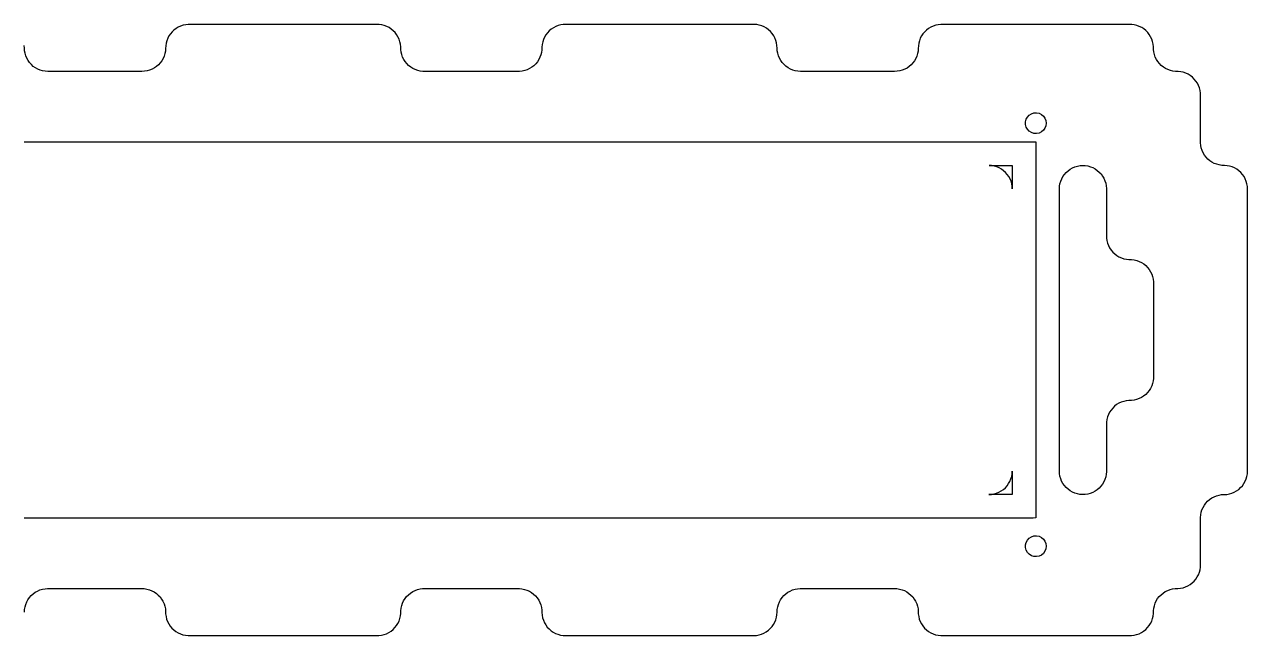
# Model space of a CAD drawing. Header units: millimetres. Extents: x -310.5 to -216.9, y -180.9 to -103.5.
# Drawn here: x -263.7 to -216.9, y -126.9 to -103.5 of the extents above; entities that cross this region are included whole.
import ezdxf

# ---------------------------------------------------------------- set-up
doc = ezdxf.new("R2010")
doc.units = ezdxf.units.MM

msp = doc.modelspace()

# ---------------------------------------------------------------- linework, layer by layer
for points in [[(-263.7, -126.001), (-263.695, -125.902), (-263.678, -125.803), (-263.651, -125.707), (-263.613, -125.614), (-263.565, -125.526), (-263.508, -125.444), (-263.442, -125.369), (-263.368, -125.302), (-263.287, -125.243), (-263.2, -125.194), (-263.108, -125.154), (-263.013, -125.126), (-262.914, -125.107), (-262.815, -125.1), (-262.715, -125.1), (-262.615, -125.1), (-262.515, -125.1), (-262.415, -125.1), (-262.315, -125.1), (-262.215, -125.1), (-262.115, -125.1), (-262.015, -125.1), (-261.914, -125.1), (-261.814, -125.1), (-261.714, -125.1), (-261.614, -125.1), (-261.514, -125.1), (-261.414, -125.1), (-261.314, -125.1), (-261.214, -125.1), (-261.114, -125.1), (-261.014, -125.1), (-260.914, -125.1), (-260.814, -125.1), (-260.714, -125.1), (-260.614, -125.1), (-260.514, -125.1), (-260.414, -125.1), (-260.314, -125.1), (-260.214, -125.1), (-260.114, -125.1), (-260.014, -125.1), (-259.914, -125.1), (-259.814, -125.1), (-259.714, -125.1), (-259.614, -125.1), (-259.514, -125.1), (-259.414, -125.1), (-259.314, -125.1), (-259.214, -125.1), (-259.114, -125.104), (-259.015, -125.119), (-258.918, -125.145), (-258.825, -125.182), (-258.737, -125.228), (-258.654, -125.284), (-258.578, -125.349), (-258.51, -125.422), (-258.45, -125.502), (-258.4, -125.589), (-258.359, -125.68), (-258.329, -125.775), (-258.309, -125.873), (-258.3, -125.973), (-258.297, -126.073), (-258.283, -126.172), (-258.259, -126.269), (-258.224, -126.362), (-258.179, -126.452), (-258.124, -126.535), (-258.06, -126.612), (-257.988, -126.681), (-257.909, -126.742), (-257.823, -126.794), (-257.732, -126.836), (-257.638, -126.868), (-257.54, -126.889), (-257.44, -126.899), (-257.34, -126.9), (-257.24, -126.9), (-257.14, -126.9), (-257.04, -126.9), (-256.94, -126.9), (-256.84, -126.9), (-256.74, -126.9), (-256.64, -126.9), (-256.54, -126.9), (-256.44, -126.9), (-256.34, -126.9), (-256.24, -126.9), (-256.14, -126.9), (-256.04, -126.9), (-255.94, -126.9), (-255.84, -126.9), (-255.74, -126.9), (-255.64, -126.9), (-255.54, -126.9), (-255.44, -126.9), (-255.34, -126.9), (-255.24, -126.9), (-255.14, -126.9), (-255.04, -126.9), (-254.94, -126.9), (-254.84, -126.9), (-254.74, -126.9), (-254.64, -126.9), (-254.54, -126.9), (-254.44, -126.9), (-254.34, -126.9), (-254.24, -126.9), (-254.14, -126.9), (-254.04, -126.9), (-253.94, -126.9), (-253.84, -126.9), (-253.74, -126.9), (-253.639, -126.9), (-253.539, -126.9), (-253.439, -126.9), (-253.339, -126.9), (-253.239, -126.9), (-253.139, -126.9), (-253.039, -126.9), (-252.939, -126.9), (-252.839, -126.9), (-252.739, -126.9), (-252.639, -126.9), (-252.539, -126.9), (-252.439, -126.9), (-252.339, -126.9), (-252.239, -126.9), (-252.139, -126.9), (-252.039, -126.9), (-251.939, -126.9), (-251.839, -126.9), (-251.739, -126.9), (-251.639, -126.9), (-251.539, -126.9), (-251.439, -126.9), (-251.339, -126.9), (-251.239, -126.9), (-251.139, -126.9), (-251.039, -126.9), (-250.939, -126.9), (-250.839, -126.9), (-250.739, -126.9), (-250.639, -126.9), (-250.539, -126.9), (-250.439, -126.9), (-250.339, -126.9), (-250.239, -126.9), (-250.139, -126.898), (-250.039, -126.886), (-249.942, -126.862), (-249.848, -126.828), (-249.758, -126.784), (-249.674, -126.73), (-249.596, -126.668), (-249.526, -126.597), (-249.464, -126.518), (-249.411, -126.433), (-249.368, -126.343), (-249.335, -126.249), (-249.313, -126.151), (-249.301, -126.052), (-249.299, -125.952), (-249.288, -125.853), (-249.266, -125.755), (-249.233, -125.66), (-249.191, -125.57), (-249.138, -125.485), (-249.076, -125.406), (-249.006, -125.335), (-248.929, -125.272), (-248.845, -125.218), (-248.755, -125.173), (-248.662, -125.139), (-248.564, -125.115), (-248.465, -125.102), (-248.365, -125.1), (-248.265, -125.1), (-248.165, -125.1), (-248.065, -125.1), (-247.965, -125.1), (-247.865, -125.1), (-247.765, -125.1), (-247.665, -125.1), (-247.565, -125.1), (-247.465, -125.1), (-247.365, -125.1), (-247.265, -125.1), (-247.165, -125.1), (-247.065, -125.1), (-246.965, -125.1), (-246.865, -125.1), (-246.765, -125.1), (-246.665, -125.1), (-246.565, -125.1), (-246.465, -125.1), (-246.365, -125.1), (-246.265, -125.1), (-246.165, -125.1), (-246.065, -125.1), (-245.965, -125.1), (-245.865, -125.1), (-245.765, -125.1), (-245.665, -125.1), (-245.565, -125.1), (-245.464, -125.1), (-245.364, -125.1), (-245.264, -125.1), (-245.164, -125.1), (-245.064, -125.1), (-244.964, -125.1), (-244.864, -125.1), (-244.764, -125.101), (-244.665, -125.11), (-244.567, -125.131), (-244.472, -125.162), (-244.381, -125.203), (-244.295, -125.255), (-244.216, -125.315), (-244.143, -125.384), (-244.079, -125.461), (-244.024, -125.544), (-243.978, -125.633), (-243.943, -125.727), (-243.917, -125.823), (-243.903, -125.922), (-243.9, -126.022), (-243.892, -126.122), (-243.873, -126.22), (-243.843, -126.316), (-243.803, -126.407), (-243.753, -126.494), (-243.693, -126.574), (-243.625, -126.647), (-243.55, -126.713), (-243.467, -126.769), (-243.379, -126.816), (-243.286, -126.853), (-243.19, -126.88), (-243.091, -126.895), (-242.991, -126.9), (-242.891, -126.9), (-242.791, -126.9), (-242.691, -126.9), (-242.591, -126.9), (-242.491, -126.9), (-242.391, -126.9), (-242.291, -126.9), (-242.191, -126.9), (-242.091, -126.9), (-241.991, -126.9), (-241.891, -126.9), (-241.791, -126.9), (-241.691, -126.9), (-241.591, -126.9), (-241.491, -126.9), (-241.391, -126.9), (-241.291, -126.9), (-241.191, -126.9), (-241.091, -126.9), (-240.99, -126.9), (-240.89, -126.9), (-240.79, -126.9), (-240.69, -126.9), (-240.59, -126.9), (-240.49, -126.9), (-240.39, -126.9), (-240.29, -126.9), (-240.19, -126.9), (-240.09, -126.9), (-239.99, -126.9), (-239.89, -126.9), (-239.79, -126.9), (-239.69, -126.9), (-239.59, -126.9), (-239.49, -126.9), (-239.39, -126.9), (-239.29, -126.9), (-239.19, -126.9), (-239.09, -126.9), (-238.99, -126.9), (-238.89, -126.9), (-238.79, -126.9), (-238.69, -126.9), (-238.59, -126.9), (-238.49, -126.9), (-238.39, -126.9), (-238.29, -126.9), (-238.19, -126.9), (-238.09, -126.9), (-237.99, -126.9), (-237.89, -126.9), (-237.79, -126.9), (-237.69, -126.9), (-237.59, -126.9), (-237.49, -126.9), (-237.39, -126.9), (-237.29, -126.9), (-237.189, -126.9), (-237.089, -126.9), (-236.989, -126.9), (-236.889, -126.9), (-236.789, -126.9), (-236.689, -126.9), (-236.589, -126.9), (-236.489, -126.9), (-236.389, -126.9), (-236.289, -126.9), (-236.189, -126.9), (-236.089, -126.9), (-235.989, -126.9), (-235.889, -126.9), (-235.789, -126.9), (-235.689, -126.893), (-235.591, -126.875), (-235.495, -126.847), (-235.403, -126.808), (-235.316, -126.759), (-235.235, -126.7), (-235.161, -126.633), (-235.094, -126.559), (-235.037, -126.477), (-234.989, -126.389), (-234.95, -126.297), (-234.923, -126.201), (-234.906, -126.102), (-234.9, -126.002), (-234.895, -125.903), (-234.878, -125.804), (-234.851, -125.708), (-234.814, -125.615), (-234.766, -125.527), (-234.709, -125.445), (-234.643, -125.37), (-234.569, -125.303), (-234.488, -125.244), (-234.401, -125.194), (-234.309, -125.155), (-234.214, -125.126), (-234.116, -125.107), (-234.016, -125.1), (-233.916, -125.1), (-233.816, -125.1), (-233.716, -125.1), (-233.616, -125.1), (-233.516, -125.1), (-233.416, -125.1), (-233.316, -125.1), (-233.216, -125.1), (-233.116, -125.1), (-233.016, -125.1), (-232.916, -125.1), (-232.816, -125.1), (-232.715, -125.1), (-232.615, -125.1), (-232.515, -125.1), (-232.415, -125.1), (-232.315, -125.1), (-232.215, -125.1), (-232.115, -125.1), (-232.015, -125.1), (-231.915, -125.1), (-231.815, -125.1), (-231.715, -125.1), (-231.615, -125.1), (-231.515, -125.1), (-231.415, -125.1), (-231.315, -125.1), (-231.215, -125.1), (-231.115, -125.1), (-231.015, -125.1), (-230.915, -125.1), (-230.815, -125.1), (-230.715, -125.1), (-230.615, -125.1), (-230.515, -125.1), (-230.415, -125.1), (-230.315, -125.104), (-230.216, -125.119), (-230.12, -125.145), (-230.026, -125.181), (-229.938, -125.228), (-229.855, -125.284), (-229.779, -125.349), (-229.711, -125.421), (-229.651, -125.501), (-229.6, -125.588), (-229.559, -125.679), (-229.529, -125.774), (-229.509, -125.872), (-229.5, -125.972), (-229.497, -126.072), (-229.484, -126.171), (-229.459, -126.268), (-229.424, -126.361), (-229.379, -126.451), (-229.324, -126.534), (-229.261, -126.611), (-229.189, -126.681), (-229.11, -126.742), (-229.024, -126.794), (-228.934, -126.836), (-228.839, -126.868), (-228.741, -126.889), (-228.642, -126.899), (-228.542, -126.9), (-228.442, -126.9), (-228.342, -126.9), (-228.241, -126.9), (-228.141, -126.9), (-228.041, -126.9), (-227.941, -126.9), (-227.841, -126.9), (-227.741, -126.9), (-227.641, -126.9), (-227.541, -126.9), (-227.441, -126.9), (-227.341, -126.9), (-227.241, -126.9), (-227.141, -126.9), (-227.041, -126.9), (-226.941, -126.9), (-226.841, -126.9), (-226.741, -126.9), (-226.641, -126.9), (-226.541, -126.9), (-226.441, -126.9), (-226.341, -126.9), (-226.241, -126.9), (-226.141, -126.9), (-226.041, -126.9), (-225.941, -126.9), (-225.841, -126.9), (-225.741, -126.9), (-225.641, -126.9), (-225.541, -126.9), (-225.441, -126.9), (-225.341, -126.9), (-225.241, -126.9), (-225.141, -126.9), (-225.041, -126.9), (-224.941, -126.9), (-224.841, -126.9), (-224.741, -126.9), (-224.641, -126.9), (-224.541, -126.9), (-224.44, -126.9), (-224.34, -126.9), (-224.24, -126.9), (-224.14, -126.9), (-224.04, -126.9), (-223.94, -126.9), (-223.84, -126.9), (-223.74, -126.9), (-223.64, -126.9), (-223.54, -126.9), (-223.44, -126.9), (-223.34, -126.9), (-223.24, -126.9), (-223.14, -126.9), (-223.04, -126.9), (-222.94, -126.9), (-222.84, -126.9), (-222.74, -126.9), (-222.64, -126.9), (-222.54, -126.9), (-222.44, -126.9), (-222.34, -126.9), (-222.24, -126.9), (-222.14, -126.9), (-222.04, -126.9), (-221.94, -126.9), (-221.84, -126.9), (-221.74, -126.9), (-221.64, -126.9), (-221.54, -126.9), (-221.44, -126.9), (-221.34, -126.898), (-221.241, -126.886), (-221.143, -126.863), (-221.049, -126.829), (-220.959, -126.785), (-220.875, -126.731), (-220.797, -126.668), (-220.727, -126.597), (-220.665, -126.519), (-220.612, -126.434), (-220.568, -126.344), (-220.535, -126.25), (-220.513, -126.152), (-220.502, -126.053), (-220.499, -125.953), (-220.488, -125.854), (-220.466, -125.756), (-220.434, -125.661), (-220.391, -125.571), (-220.339, -125.486), (-220.277, -125.407), (-220.207, -125.336), (-220.13, -125.273), (-220.046, -125.218), (-219.956, -125.174), (-219.863, -125.139), (-219.765, -125.115), (-219.666, -125.102), (-219.566, -125.099), (-219.467, -125.09), (-219.369, -125.07), (-219.274, -125.039), (-219.183, -124.997), (-219.097, -124.946), (-219.017, -124.886), (-218.945, -124.817), (-218.88, -124.741), (-218.825, -124.657), (-218.779, -124.569), (-218.743, -124.475), (-218.718, -124.379), (-218.704, -124.28), (-218.7, -124.18), (-218.7, -124.08), (-218.7, -123.98), (-218.7, -123.88), (-218.7, -123.78), (-218.7, -123.68), (-218.7, -123.58), (-218.7, -123.48), (-218.7, -123.38), (-218.7, -123.279), (-218.7, -123.179), (-218.7, -123.079), (-218.7, -122.979), (-218.7, -122.879), (-218.7, -122.779), (-218.7, -122.679), (-218.7, -122.579), (-218.7, -122.479), (-218.7, -122.379), (-218.692, -122.28), (-218.673, -122.181), (-218.643, -122.086), (-218.603, -121.994), (-218.553, -121.908), (-218.494, -121.827), (-218.426, -121.754), (-218.351, -121.688), (-218.268, -121.632), (-218.18, -121.584), (-218.088, -121.547), (-217.991, -121.521), (-217.892, -121.505), (-217.793, -121.5), (-217.693, -121.494), (-217.594, -121.476), (-217.498, -121.448), (-217.406, -121.409), (-217.319, -121.361), (-217.238, -121.303), (-217.163, -121.236), (-217.097, -121.161), (-217.039, -121.08), (-216.99, -120.992), (-216.952, -120.9), (-216.923, -120.804), (-216.906, -120.706), (-216.9, -120.606), (-216.9, -120.506), (-216.9, -120.406), (-216.9, -120.306), (-216.9, -120.206), (-216.9, -120.106), (-216.9, -120.006), (-216.9, -119.906), (-216.9, -119.806), (-216.9, -119.706), (-216.9, -119.606), (-216.9, -119.506), (-216.9, -119.406), (-216.9, -119.306), (-216.9, -119.206), (-216.9, -119.106), (-216.9, -119.006), (-216.9, -118.906), (-216.9, -118.805), (-216.9, -118.705), (-216.9, -118.605), (-216.9, -118.505), (-216.9, -118.405), (-216.9, -118.305), (-216.9, -118.205), (-216.9, -118.105), (-216.9, -118.005), (-216.9, -117.905), (-216.9, -117.805), (-216.9, -117.705), (-216.9, -117.605), (-216.9, -117.505), (-216.9, -117.405), (-216.9, -117.305), (-216.9, -117.205), (-216.9, -117.105), (-216.9, -117.005), (-216.9, -116.905), (-216.9, -116.805), (-216.9, -116.705), (-216.9, -116.605), (-216.9, -116.505), (-216.9, -116.405), (-216.9, -116.305), (-216.9, -116.205), (-216.9, -116.105), (-216.9, -116.005), (-216.9, -115.905), (-216.9, -115.805), (-216.9, -115.705), (-216.9, -115.605), (-216.9, -115.505), (-216.9, -115.405), (-216.9, -115.305), (-216.9, -115.205), (-216.9, -115.105), (-216.9, -115.004), (-216.9, -114.904), (-216.9, -114.804), (-216.9, -114.704), (-216.9, -114.604), (-216.9, -114.504), (-216.9, -114.404), (-216.9, -114.304), (-216.9, -114.204), (-216.9, -114.104), (-216.9, -114.004), (-216.9, -113.904), (-216.9, -113.804), (-216.9, -113.704), (-216.9, -113.604), (-216.9, -113.504), (-216.9, -113.404), (-216.9, -113.304), (-216.9, -113.204), (-216.9, -113.104), (-216.9, -113.004), (-216.9, -112.904), (-216.9, -112.804), (-216.9, -112.704), (-216.9, -112.604), (-216.9, -112.504), (-216.9, -112.404), (-216.9, -112.304), (-216.9, -112.204), (-216.9, -112.104), (-216.9, -112.004), (-216.9, -111.904), (-216.9, -111.804), (-216.9, -111.704), (-216.9, -111.604), (-216.9, -111.504), (-216.9, -111.404), (-216.9, -111.304), (-216.9, -111.204), (-216.9, -111.103), (-216.9, -111.003), (-216.9, -110.903), (-216.9, -110.803), (-216.9, -110.703), (-216.9, -110.603), (-216.9, -110.503), (-216.9, -110.403), (-216.9, -110.303), (-216.9, -110.203), (-216.9, -110.103), (-216.9, -110.003), (-216.9, -109.903), (-216.9, -109.803), (-216.905, -109.703), (-216.921, -109.605), (-216.949, -109.508), (-216.986, -109.416), (-217.034, -109.328), (-217.091, -109.246), (-217.157, -109.171), (-217.23, -109.103), (-217.311, -109.044), (-217.398, -108.995), (-217.49, -108.955), (-217.586, -108.926), (-217.684, -108.908), (-217.784, -108.9), (-217.883, -108.896), (-217.982, -108.881), (-218.079, -108.856), (-218.172, -108.819), (-218.261, -108.773), (-218.344, -108.717), (-218.42, -108.653), (-218.488, -108.58), (-218.548, -108.5), (-218.599, -108.414), (-218.64, -108.323), (-218.671, -108.227), (-218.691, -108.129), (-218.7, -108.03), (-218.7, -107.93), (-218.7, -107.83), (-218.7, -107.73), (-218.7, -107.63), (-218.7, -107.53), (-218.7, -107.43), (-218.7, -107.33), (-218.7, -107.23), (-218.7, -107.13), (-218.7, -107.03), (-218.7, -106.93), (-218.7, -106.83), (-218.7, -106.729), (-218.7, -106.629), (-218.7, -106.529), (-218.7, -106.429), (-218.7, -106.329), (-218.7, -106.229), (-218.703, -106.129), (-218.716, -106.03), (-218.74, -105.933), (-218.775, -105.84), (-218.82, -105.75), (-218.875, -105.667), (-218.939, -105.59), (-219.01, -105.52), (-219.089, -105.459), (-219.175, -105.407), (-219.265, -105.364), (-219.36, -105.333), (-219.458, -105.311), (-219.557, -105.301), (-219.657, -105.298), (-219.757, -105.286), (-219.854, -105.263), (-219.948, -105.23), (-220.038, -105.186), (-220.122, -105.133), (-220.201, -105.07), (-220.271, -105), (-220.334, -104.921), (-220.387, -104.837), (-220.43, -104.747), (-220.464, -104.653), (-220.486, -104.555), (-220.498, -104.456), (-220.501, -104.356), (-220.511, -104.257), (-220.533, -104.159), (-220.565, -104.064), (-220.607, -103.974), (-220.66, -103.888), (-220.721, -103.809), (-220.791, -103.738), (-220.868, -103.674), (-220.951, -103.62), (-221.041, -103.575), (-221.135, -103.54), (-221.232, -103.516), (-221.331, -103.503), (-221.431, -103.5), (-221.531, -103.5), (-221.631, -103.5), (-221.731, -103.5), (-221.831, -103.5), (-221.931, -103.5), (-222.031, -103.5), (-222.131, -103.5), (-222.231, -103.5), (-222.331, -103.5), (-222.431, -103.5), (-222.531, -103.5), (-222.631, -103.5), (-222.731, -103.5), (-222.831, -103.5), (-222.931, -103.5), (-223.031, -103.5), (-223.131, -103.5), (-223.231, -103.5), (-223.331, -103.5), (-223.431, -103.5), (-223.531, -103.5), (-223.631, -103.5), (-223.731, -103.5), (-223.831, -103.5), (-223.931, -103.5), (-224.031, -103.5), (-224.131, -103.5), (-224.231, -103.5), (-224.331, -103.5), (-224.431, -103.5), (-224.531, -103.5), (-224.631, -103.5), (-224.731, -103.5), (-224.831, -103.5), (-224.932, -103.5), (-225.032, -103.5), (-225.132, -103.5), (-225.232, -103.5), (-225.332, -103.5), (-225.432, -103.5), (-225.532, -103.5), (-225.632, -103.5), (-225.732, -103.5), (-225.832, -103.5), (-225.932, -103.5), (-226.032, -103.5), (-226.132, -103.5), (-226.232, -103.5), (-226.332, -103.5), (-226.432, -103.5), (-226.532, -103.5), (-226.632, -103.5), (-226.732, -103.5), (-226.832, -103.5), (-226.932, -103.5), (-227.032, -103.5), (-227.132, -103.5), (-227.232, -103.5), (-227.332, -103.5), (-227.432, -103.5), (-227.532, -103.5), (-227.632, -103.5), (-227.732, -103.5), (-227.832, -103.5), (-227.932, -103.5), (-228.032, -103.5), (-228.132, -103.5), (-228.232, -103.5), (-228.332, -103.5), (-228.432, -103.5), (-228.532, -103.5), (-228.632, -103.501), (-228.732, -103.51), (-228.83, -103.53), (-228.925, -103.561), (-229.016, -103.602), (-229.102, -103.653), (-229.182, -103.713), (-229.254, -103.782), (-229.319, -103.859), (-229.375, -103.942), (-229.421, -104.03), (-229.457, -104.124), (-229.482, -104.22), (-229.496, -104.319), (-229.5, -104.419), (-229.508, -104.519), (-229.527, -104.617), (-229.556, -104.713), (-229.596, -104.804), (-229.646, -104.891), (-229.705, -104.972), (-229.772, -105.045), (-229.848, -105.111), (-229.93, -105.168), (-230.018, -105.215), (-230.111, -105.252), (-230.207, -105.279), (-230.306, -105.295), (-230.406, -105.3), (-230.506, -105.3), (-230.606, -105.3), (-230.706, -105.3), (-230.806, -105.3), (-230.906, -105.3), (-231.006, -105.3), (-231.106, -105.3), (-231.206, -105.3), (-231.306, -105.3), (-231.406, -105.3), (-231.506, -105.3), (-231.606, -105.3), (-231.706, -105.3), (-231.806, -105.3), (-231.906, -105.3), (-232.006, -105.3), (-232.106, -105.3), (-232.206, -105.3), (-232.306, -105.3), (-232.406, -105.3), (-232.506, -105.3), (-232.606, -105.3), (-232.706, -105.3), (-232.806, -105.3), (-232.906, -105.3), (-233.006, -105.3), (-233.106, -105.3), (-233.207, -105.3), (-233.307, -105.3), (-233.407, -105.3), (-233.507, -105.3), (-233.607, -105.3), (-233.707, -105.3), (-233.807, -105.3), (-233.907, -105.3), (-234.007, -105.3), (-234.107, -105.294), (-234.205, -105.276), (-234.301, -105.248), (-234.393, -105.21), (-234.48, -105.161), (-234.562, -105.103), (-234.636, -105.036), (-234.703, -104.962), (-234.761, -104.88), (-234.81, -104.793), (-234.848, -104.701), (-234.876, -104.605), (-234.894, -104.506), (-234.9, -104.407), (-234.905, -104.307), (-234.921, -104.208), (-234.947, -104.112), (-234.985, -104.019), (-235.032, -103.931), (-235.089, -103.849), (-235.154, -103.773), (-235.228, -103.705), (-235.308, -103.646), (-235.395, -103.596), (-235.487, -103.556), (-235.582, -103.527), (-235.68, -103.508), (-235.78, -103.5), (-235.88, -103.5), (-235.98, -103.5), (-236.08, -103.5), (-236.18, -103.5), (-236.28, -103.5), (-236.38, -103.5), (-236.48, -103.5), (-236.58, -103.5), (-236.68, -103.5), (-236.78, -103.5), (-236.88, -103.5), (-236.98, -103.5), (-237.08, -103.5), (-237.18, -103.5), (-237.28, -103.5), (-237.38, -103.5), (-237.48, -103.5), (-237.581, -103.5), (-237.681, -103.5), (-237.781, -103.5), (-237.881, -103.5), (-237.981, -103.5), (-238.081, -103.5), (-238.181, -103.5), (-238.281, -103.5), (-238.381, -103.5), (-238.481, -103.5), (-238.581, -103.5), (-238.681, -103.5), (-238.781, -103.5), (-238.881, -103.5), (-238.981, -103.5), (-239.081, -103.5), (-239.181, -103.5), (-239.281, -103.5), (-239.381, -103.5), (-239.481, -103.5), (-239.581, -103.5), (-239.681, -103.5), (-239.781, -103.5), (-239.881, -103.5), (-239.981, -103.5), (-240.081, -103.5), (-240.181, -103.5), (-240.281, -103.5), (-240.381, -103.5), (-240.481, -103.5), (-240.581, -103.5), (-240.681, -103.5), (-240.781, -103.5), (-240.881, -103.5), (-240.981, -103.5), (-241.081, -103.5), (-241.181, -103.5), (-241.281, -103.5), (-241.381, -103.5), (-241.482, -103.5), (-241.582, -103.5), (-241.682, -103.5), (-241.782, -103.5), (-241.882, -103.5), (-241.982, -103.5), (-242.082, -103.5), (-242.182, -103.5), (-242.282, -103.5), (-242.382, -103.5), (-242.482, -103.5), (-242.582, -103.5), (-242.682, -103.5), (-242.782, -103.5), (-242.882, -103.5), (-242.982, -103.5), (-243.082, -103.504), (-243.181, -103.518), (-243.277, -103.544), (-243.371, -103.58), (-243.459, -103.626), (-243.542, -103.682), (-243.619, -103.746), (-243.687, -103.819), (-243.748, -103.899), (-243.799, -103.985), (-243.84, -104.076), (-243.87, -104.171), (-243.89, -104.269), (-243.899, -104.369), (-243.903, -104.469), (-243.916, -104.568), (-243.94, -104.665), (-243.974, -104.758), (-244.019, -104.848), (-244.074, -104.932), (-244.137, -105.009), (-244.209, -105.079), (-244.288, -105.14), (-244.373, -105.192), (-244.464, -105.235), (-244.558, -105.267), (-244.656, -105.288), (-244.755, -105.299), (-244.855, -105.3), (-244.955, -105.3), (-245.055, -105.3), (-245.155, -105.3), (-245.255, -105.3), (-245.355, -105.3), (-245.455, -105.3), (-245.555, -105.3), (-245.655, -105.3), (-245.755, -105.3), (-245.856, -105.3), (-245.956, -105.3), (-246.056, -105.3), (-246.156, -105.3), (-246.256, -105.3), (-246.356, -105.3), (-246.456, -105.3), (-246.556, -105.3), (-246.656, -105.3), (-246.756, -105.3), (-246.856, -105.3), (-246.956, -105.3), (-247.056, -105.3), (-247.156, -105.3), (-247.256, -105.3), (-247.356, -105.3), (-247.456, -105.3), (-247.556, -105.3), (-247.656, -105.3), (-247.756, -105.3), (-247.856, -105.3), (-247.956, -105.3), (-248.056, -105.3), (-248.156, -105.3), (-248.256, -105.3), (-248.356, -105.3), (-248.456, -105.298), (-248.555, -105.286), (-248.653, -105.264), (-248.747, -105.23), (-248.837, -105.187), (-248.922, -105.133), (-249, -105.071), (-249.07, -105), (-249.133, -104.922), (-249.186, -104.838), (-249.23, -104.748), (-249.263, -104.654), (-249.286, -104.556), (-249.298, -104.457), (-249.301, -104.357), (-249.311, -104.258), (-249.333, -104.16), (-249.365, -104.065), (-249.407, -103.975), (-249.459, -103.889), (-249.52, -103.81), (-249.59, -103.739), (-249.667, -103.675), (-249.751, -103.62), (-249.84, -103.575), (-249.933, -103.54), (-250.03, -103.516), (-250.13, -103.503), (-250.229, -103.5), (-250.33, -103.5), (-250.43, -103.5), (-250.53, -103.5), (-250.63, -103.5), (-250.73, -103.5), (-250.83, -103.5), (-250.93, -103.5), (-251.03, -103.5), (-251.13, -103.5), (-251.23, -103.5), (-251.33, -103.5), (-251.43, -103.5), (-251.53, -103.5), (-251.63, -103.5), (-251.73, -103.5), (-251.83, -103.5), (-251.93, -103.5), (-252.03, -103.5), (-252.13, -103.5), (-252.23, -103.5), (-252.33, -103.5), (-252.43, -103.5), (-252.53, -103.5), (-252.63, -103.5), (-252.73, -103.5), (-252.83, -103.5), (-252.93, -103.5), (-253.03, -103.5), (-253.13, -103.5), (-253.23, -103.5), (-253.33, -103.5), (-253.43, -103.5), (-253.53, -103.5), (-253.63, -103.5), (-253.73, -103.5), (-253.83, -103.5), (-253.93, -103.5), (-254.03, -103.5), (-254.131, -103.5), (-254.231, -103.5), (-254.331, -103.5), (-254.431, -103.5), (-254.531, -103.5), (-254.631, -103.5), (-254.731, -103.5), (-254.831, -103.5), (-254.931, -103.5), (-255.031, -103.5), (-255.131, -103.5), (-255.231, -103.5), (-255.331, -103.5), (-255.431, -103.5), (-255.531, -103.5), (-255.631, -103.5), (-255.731, -103.5), (-255.831, -103.5), (-255.931, -103.5), (-256.031, -103.5), (-256.131, -103.5), (-256.231, -103.5), (-256.331, -103.5), (-256.431, -103.5), (-256.531, -103.5), (-256.631, -103.5), (-256.731, -103.5), (-256.831, -103.5), (-256.931, -103.5), (-257.031, -103.5), (-257.131, -103.5), (-257.231, -103.5), (-257.331, -103.5), (-257.431, -103.501), (-257.531, -103.51), (-257.629, -103.53), (-257.724, -103.56), (-257.815, -103.601), (-257.901, -103.652), (-257.981, -103.713), (-258.054, -103.781), (-258.118, -103.858), (-258.174, -103.941), (-258.22, -104.029), (-258.256, -104.123), (-258.282, -104.219), (-258.296, -104.318), (-258.3, -104.418), (-258.308, -104.518), (-258.326, -104.616), (-258.356, -104.712), (-258.395, -104.803), (-258.445, -104.89), (-258.504, -104.971), (-258.572, -105.044), (-258.647, -105.11), (-258.729, -105.167), (-258.817, -105.215), (-258.91, -105.252), (-259.006, -105.279), (-259.105, -105.295), (-259.205, -105.3), (-259.305, -105.3), (-259.405, -105.3), (-259.505, -105.3), (-259.605, -105.3), (-259.705, -105.3), (-259.805, -105.3), (-259.905, -105.3), (-260.005, -105.3), (-260.105, -105.3), (-260.205, -105.3), (-260.305, -105.3), (-260.405, -105.3), (-260.505, -105.3), (-260.605, -105.3), (-260.705, -105.3), (-260.805, -105.3), (-260.905, -105.3), (-261.005, -105.3), (-261.105, -105.3), (-261.205, -105.3), (-261.305, -105.3), (-261.405, -105.3), (-261.505, -105.3), (-261.605, -105.3), (-261.705, -105.3), (-261.805, -105.3), (-261.905, -105.3), (-262.005, -105.3), (-262.105, -105.3), (-262.205, -105.3), (-262.305, -105.3), (-262.406, -105.3), (-262.506, -105.3), (-262.606, -105.3), (-262.706, -105.3), (-262.806, -105.3), (-262.905, -105.294), (-263.004, -105.277), (-263.1, -105.249), (-263.192, -105.21), (-263.28, -105.162), (-263.361, -105.104), (-263.436, -105.037), (-263.502, -104.963), (-263.56, -104.881), (-263.609, -104.794), (-263.648, -104.702), (-263.676, -104.606), (-263.694, -104.508), (-263.7, -104.408), (-263.705, -104.308)], [(-224.6, -107.28), (-224.613, -107.379), (-224.65, -107.473), (-224.709, -107.554), (-224.786, -107.617), (-224.877, -107.66), (-224.975, -107.679), (-225.075, -107.673), (-225.17, -107.642), (-225.255, -107.588), (-225.323, -107.515), (-225.372, -107.427), (-225.396, -107.33), (-225.396, -107.23), (-225.372, -107.133), (-225.323, -107.045), (-225.255, -106.972), (-225.17, -106.918), (-225.075, -106.887), (-224.975, -106.881), (-224.877, -106.9), (-224.786, -106.943), (-224.709, -107.006), (-224.65, -107.087), (-224.613, -107.181), (-224.6, -107.28)], [(-263.717, -108), (-263.617, -108), (-263.517, -108), (-263.416, -108), (-263.316, -108), (-263.216, -108), (-263.116, -108), (-263.016, -108), (-262.916, -108), (-262.816, -108), (-262.716, -108), (-262.616, -108), (-262.516, -108), (-262.416, -108), (-262.316, -108), (-262.216, -108), (-262.116, -108), (-262.016, -108), (-261.916, -108), (-261.816, -108), (-261.716, -108), (-261.616, -108), (-261.516, -108), (-261.416, -108), (-261.316, -108), (-261.216, -108), (-261.116, -108), (-261.016, -108), (-260.916, -108), (-260.816, -108), (-260.716, -108), (-260.616, -108), (-260.516, -108), (-260.416, -108), (-260.316, -108), (-260.216, -108), (-260.116, -108), (-260.016, -108), (-259.916, -108), (-259.816, -108), (-259.716, -108), (-259.615, -108), (-259.515, -108), (-259.415, -108), (-259.315, -108), (-259.215, -108), (-259.115, -108), (-259.015, -108), (-258.915, -108), (-258.815, -108), (-258.715, -108), (-258.615, -108), (-258.515, -108), (-258.415, -108), (-258.315, -108), (-258.215, -108), (-258.115, -108), (-258.015, -108), (-257.915, -108), (-257.815, -108), (-257.715, -108), (-257.615, -108), (-257.515, -108), (-257.415, -108), (-257.315, -108), (-257.215, -108), (-257.115, -108), (-257.015, -108), (-256.915, -108), (-256.815, -108), (-256.715, -108), (-256.615, -108), (-256.515, -108), (-256.415, -108), (-256.315, -108), (-256.215, -108), (-256.115, -108), (-256.015, -108), (-255.915, -108), (-255.814, -108), (-255.714, -108), (-255.614, -108), (-255.514, -108), (-255.414, -108), (-255.314, -108), (-255.214, -108), (-255.114, -108), (-255.014, -108), (-254.914, -108), (-254.814, -108), (-254.714, -108), (-254.614, -108), (-254.514, -108), (-254.414, -108), (-254.314, -108), (-254.214, -108), (-254.114, -108), (-254.014, -108), (-253.914, -108), (-253.814, -108), (-253.714, -108), (-253.614, -108), (-253.514, -108), (-253.414, -108), (-253.314, -108), (-253.214, -108), (-253.114, -108), (-253.014, -108), (-252.914, -108), (-252.814, -108), (-252.714, -108), (-252.614, -108), (-252.514, -108), (-252.414, -108), (-252.314, -108), (-252.214, -108), (-252.114, -108), (-252.013, -108), (-251.913, -108), (-251.813, -108), (-251.713, -108), (-251.613, -108), (-251.513, -108), (-251.413, -108), (-251.313, -108), (-251.213, -108), (-251.113, -108), (-251.013, -108), (-250.913, -108), (-250.813, -108), (-250.713, -108), (-250.613, -108), (-250.513, -108), (-250.413, -108), (-250.313, -108), (-250.213, -108), (-250.113, -108), (-250.013, -108), (-249.913, -108), (-249.813, -108), (-249.713, -108), (-249.613, -108), (-249.513, -108), (-249.413, -108), (-249.313, -108), (-249.213, -108), (-249.113, -108), (-249.013, -108), (-248.913, -108), (-248.813, -108), (-248.713, -108), (-248.613, -108), (-248.513, -108), (-248.413, -108), (-248.313, -108), (-248.213, -108), (-248.112, -108), (-248.012, -108), (-247.912, -108), (-247.812, -108), (-247.712, -108), (-247.612, -108), (-247.512, -108), (-247.412, -108), (-247.312, -108), (-247.212, -108), (-247.112, -108), (-247.012, -108), (-246.912, -108), (-246.812, -108), (-246.712, -108), (-246.612, -108), (-246.512, -108), (-246.412, -108), (-246.312, -108), (-246.212, -108), (-246.112, -108), (-246.012, -108), (-245.912, -108), (-245.812, -108), (-245.712, -108), (-245.612, -108), (-245.512, -108), (-245.412, -108), (-245.312, -108), (-245.212, -108), (-245.112, -108), (-245.012, -108), (-244.912, -108), (-244.812, -108), (-244.712, -108), (-244.612, -108), (-244.512, -108), (-244.412, -108), (-244.311, -108), (-244.211, -108), (-244.111, -108), (-244.011, -108), (-243.911, -108), (-243.811, -108), (-243.711, -108), (-243.611, -108), (-243.511, -108), (-243.411, -108), (-243.311, -108), (-243.211, -108), (-243.111, -108), (-243.011, -108), (-242.911, -108), (-242.811, -108), (-242.711, -108), (-242.611, -108), (-242.511, -108), (-242.411, -108), (-242.311, -108), (-242.211, -108), (-242.111, -108), (-242.011, -108), (-241.911, -108), (-241.811, -108), (-241.711, -108), (-241.611, -108), (-241.511, -108), (-241.411, -108), (-241.311, -108), (-241.211, -108), (-241.111, -108), (-241.011, -108), (-240.911, -108), (-240.811, -108), (-240.711, -108), (-240.611, -108), (-240.51, -108), (-240.41, -108), (-240.31, -108), (-240.21, -108), (-240.11, -108), (-240.01, -108), (-239.91, -108), (-239.81, -108), (-239.71, -108), (-239.61, -108), (-239.51, -108), (-239.41, -108), (-239.31, -108), (-239.21, -108), (-239.11, -108), (-239.01, -108), (-238.91, -108), (-238.81, -108), (-238.71, -108), (-238.61, -108), (-238.51, -108), (-238.41, -108), (-238.31, -108), (-238.21, -108), (-238.11, -108), (-238.01, -108), (-237.91, -108), (-237.81, -108), (-237.71, -108), (-237.61, -108), (-237.51, -108), (-237.41, -108), (-237.31, -108), (-237.21, -108), (-237.11, -108), (-237.01, -108), (-236.91, -108), (-236.81, -108), (-236.709, -108), (-236.609, -108), (-236.509, -108), (-236.409, -108), (-236.309, -108), (-236.209, -108), (-236.109, -108), (-236.009, -108), (-235.909, -108), (-235.809, -108), (-235.709, -108), (-235.609, -108), (-235.509, -108), (-235.409, -108), (-235.309, -108), (-235.209, -108), (-235.109, -108), (-235.009, -108), (-234.909, -108), (-234.809, -108), (-234.709, -108), (-234.609, -108), (-234.509, -108), (-234.409, -108), (-234.309, -108), (-234.209, -108), (-234.109, -108), (-234.009, -108), (-233.909, -108), (-233.809, -108), (-233.709, -108), (-233.609, -108), (-233.509, -108), (-233.409, -108), (-233.309, -108), (-233.209, -108), (-233.109, -108), (-233.009, -108), (-232.909, -108), (-232.808, -108), (-232.708, -108), (-232.608, -108), (-232.508, -108), (-232.408, -108), (-232.308, -108), (-232.208, -108), (-232.108, -108), (-232.008, -108), (-231.908, -108), (-231.808, -108), (-231.708, -108), (-231.608, -108), (-231.508, -108), (-231.408, -108), (-231.308, -108), (-231.208, -108), (-231.108, -108), (-231.008, -108), (-230.908, -108), (-230.808, -108), (-230.708, -108), (-230.608, -108), (-230.508, -108), (-230.408, -108), (-230.308, -108), (-230.208, -108), (-230.108, -108), (-230.008, -108), (-229.908, -108), (-229.808, -108), (-229.708, -108), (-229.608, -108), (-229.508, -108), (-229.408, -108), (-229.308, -108), (-229.208, -108), (-229.108, -108), (-229.007, -108), (-228.907, -108), (-228.807, -108), (-228.707, -108), (-228.607, -108), (-228.507, -108), (-228.407, -108), (-228.307, -108), (-228.207, -108), (-228.107, -108), (-228.007, -108), (-227.907, -108), (-227.807, -108), (-227.707, -108), (-227.607, -108), (-227.507, -108), (-227.407, -108), (-227.307, -108), (-227.207, -108), (-227.107, -108), (-227.007, -108), (-226.907, -108), (-226.807, -108), (-226.707, -108), (-226.607, -108), (-226.507, -108), (-226.407, -108), (-226.307, -108), (-226.207, -108), (-226.107, -108), (-226.007, -108), (-225.907, -108), (-225.807, -108), (-225.707, -108), (-225.607, -108), (-225.507, -108), (-225.407, -108), (-225.307, -108), (-225.206, -108), (-225.106, -108), (-225.006, -108), (-225, -108.094), (-225, -108.194), (-225, -108.294), (-225, -108.394), (-225, -108.494), (-225, -108.594), (-225, -108.694), (-225, -108.794), (-225, -108.894), (-225, -108.994), (-225, -109.094), (-225, -109.194), (-225, -109.294), (-225, -109.394), (-225, -109.494), (-225, -109.594), (-225, -109.694), (-225, -109.794), (-225, -109.894), (-225, -109.994), (-225, -110.094), (-225, -110.194), (-225, -110.294), (-225, -110.394), (-225, -110.494), (-225, -110.594), (-225, -110.694), (-225, -110.794), (-225, -110.894), (-225, -110.994), (-225, -111.094), (-225, -111.194), (-225, -111.294), (-225, -111.394), (-225, -111.494), (-225, -111.595), (-225, -111.695), (-225, -111.795), (-225, -111.895), (-225, -111.995), (-225, -112.095), (-225, -112.195), (-225, -112.295), (-225, -112.395), (-225, -112.495), (-225, -112.595), (-225, -112.695), (-225, -112.795), (-225, -112.895), (-225, -112.995), (-225, -113.095), (-225, -113.195), (-225, -113.295), (-225, -113.395), (-225, -113.495), (-225, -113.595), (-225, -113.695), (-225, -113.795), (-225, -113.895), (-225, -113.995), (-225, -114.095), (-225, -114.195), (-225, -114.295), (-225, -114.395), (-225, -114.495), (-225, -114.595), (-225, -114.695), (-225, -114.795), (-225, -114.895), (-225, -114.995), (-225, -115.095), (-225, -115.195), (-225, -115.295), (-225, -115.396), (-225, -115.496), (-225, -115.596), (-225, -115.696), (-225, -115.796), (-225, -115.896), (-225, -115.996), (-225, -116.096), (-225, -116.196), (-225, -116.296), (-225, -116.396), (-225, -116.496), (-225, -116.596), (-225, -116.696), (-225, -116.796), (-225, -116.896), (-225, -116.996), (-225, -117.096), (-225, -117.196), (-225, -117.296), (-225, -117.396), (-225, -117.496), (-225, -117.596), (-225, -117.696), (-225, -117.796), (-225, -117.896), (-225, -117.996), (-225, -118.096), (-225, -118.196), (-225, -118.296), (-225, -118.396), (-225, -118.496), (-225, -118.596), (-225, -118.696), (-225, -118.796), (-225, -118.896), (-225, -118.996), (-225, -119.096), (-225, -119.196), (-225, -119.297), (-225, -119.397), (-225, -119.497), (-225, -119.597), (-225, -119.697), (-225, -119.797), (-225, -119.897), (-225, -119.997), (-225, -120.097), (-225, -120.197), (-225, -120.297), (-225, -120.397), (-225, -120.497), (-225, -120.597), (-225, -120.697), (-225, -120.797), (-225, -120.897), (-225, -120.997), (-225, -121.097), (-225, -121.197), (-225, -121.297), (-225, -121.397), (-225, -121.497), (-225, -121.597), (-225, -121.697), (-225, -121.797), (-225, -121.897), (-225, -121.997), (-225, -122.097), (-225, -122.197), (-225, -122.297), (-225, -122.397), (-225.097, -122.4), (-225.197, -122.4), (-225.297, -122.4), (-225.397, -122.4), (-225.497, -122.4), (-225.597, -122.4), (-225.698, -122.4), (-225.798, -122.4), (-225.898, -122.4), (-225.998, -122.4), (-226.098, -122.4), (-226.198, -122.4), (-226.298, -122.4), (-226.398, -122.4), (-226.498, -122.4), (-226.598, -122.4), (-226.698, -122.4), (-226.798, -122.4), (-226.898, -122.4), (-226.998, -122.4), (-227.098, -122.4), (-227.198, -122.4), (-227.298, -122.4), (-227.398, -122.4), (-227.498, -122.4), (-227.598, -122.4), (-227.698, -122.4), (-227.798, -122.4), (-227.898, -122.4), (-227.998, -122.4), (-228.098, -122.4), (-228.198, -122.4), (-228.298, -122.4), (-228.398, -122.4), (-228.498, -122.4), (-228.598, -122.4), (-228.698, -122.4), (-228.798, -122.4), (-228.898, -122.4), (-228.998, -122.4), (-229.098, -122.4), (-229.198, -122.4), (-229.298, -122.4), (-229.398, -122.4), (-229.499, -122.4), (-229.599, -122.4), (-229.699, -122.4), (-229.799, -122.4), (-229.899, -122.4), (-229.999, -122.4), (-230.099, -122.4), (-230.199, -122.4), (-230.299, -122.4), (-230.399, -122.4), (-230.499, -122.4), (-230.599, -122.4), (-230.699, -122.4), (-230.799, -122.4), (-230.899, -122.4), (-230.999, -122.4), (-231.099, -122.4), (-231.199, -122.4), (-231.299, -122.4), (-231.399, -122.4), (-231.499, -122.4), (-231.599, -122.4), (-231.699, -122.4), (-231.799, -122.4), (-231.899, -122.4), (-231.999, -122.4), (-232.099, -122.4), (-232.199, -122.4), (-232.299, -122.4), (-232.399, -122.4), (-232.499, -122.4), (-232.599, -122.4), (-232.699, -122.4), (-232.799, -122.4), (-232.899, -122.4), (-232.999, -122.4), (-233.099, -122.4), (-233.199, -122.4), (-233.3, -122.4), (-233.4, -122.4), (-233.5, -122.4), (-233.6, -122.4), (-233.7, -122.4), (-233.8, -122.4), (-233.9, -122.4), (-234, -122.4), (-234.1, -122.4), (-234.2, -122.4), (-234.3, -122.4), (-234.4, -122.4), (-234.5, -122.4), (-234.6, -122.4), (-234.7, -122.4), (-234.8, -122.4), (-234.9, -122.4), (-235, -122.4), (-235.1, -122.4), (-235.2, -122.4), (-235.3, -122.4), (-235.4, -122.4), (-235.5, -122.4), (-235.6, -122.4), (-235.7, -122.4), (-235.8, -122.4), (-235.9, -122.4), (-236, -122.4), (-236.1, -122.4), (-236.2, -122.4), (-236.3, -122.4), (-236.4, -122.4), (-236.5, -122.4), (-236.6, -122.4), (-236.7, -122.4), (-236.8, -122.4), (-236.9, -122.4), (-237, -122.4), (-237.101, -122.4), (-237.201, -122.4), (-237.301, -122.4), (-237.401, -122.4), (-237.501, -122.4), (-237.601, -122.4), (-237.701, -122.4), (-237.801, -122.4), (-237.901, -122.4), (-238.001, -122.4), (-238.101, -122.4), (-238.201, -122.4), (-238.301, -122.4), (-238.401, -122.4), (-238.501, -122.4), (-238.601, -122.4), (-238.701, -122.4), (-238.801, -122.4), (-238.901, -122.4), (-239.001, -122.4), (-239.101, -122.4), (-239.201, -122.4), (-239.301, -122.4), (-239.401, -122.4), (-239.501, -122.4), (-239.601, -122.4), (-239.701, -122.4), (-239.801, -122.4), (-239.901, -122.4), (-240.001, -122.4), (-240.101, -122.4), (-240.201, -122.4), (-240.301, -122.4), (-240.401, -122.4), (-240.501, -122.4), (-240.601, -122.4), (-240.701, -122.4), (-240.801, -122.4), (-240.901, -122.4), (-241.002, -122.4), (-241.102, -122.4), (-241.202, -122.4), (-241.302, -122.4), (-241.402, -122.4), (-241.502, -122.4), (-241.602, -122.4), (-241.702, -122.4), (-241.802, -122.4), (-241.902, -122.4), (-242.002, -122.4), (-242.102, -122.4), (-242.202, -122.4), (-242.302, -122.4), (-242.402, -122.4), (-242.502, -122.4), (-242.602, -122.4), (-242.702, -122.4), (-242.802, -122.4), (-242.902, -122.4), (-243.002, -122.4), (-243.102, -122.4), (-243.202, -122.4), (-243.302, -122.4), (-243.402, -122.4), (-243.502, -122.4), (-243.602, -122.4), (-243.702, -122.4), (-243.802, -122.4), (-243.902, -122.4), (-244.002, -122.4), (-244.102, -122.4), (-244.202, -122.4), (-244.302, -122.4), (-244.402, -122.4), (-244.502, -122.4), (-244.602, -122.4), (-244.702, -122.4), (-244.803, -122.4), (-244.903, -122.4), (-245.003, -122.4), (-245.103, -122.4), (-245.203, -122.4), (-245.303, -122.4), (-245.403, -122.4), (-245.503, -122.4), (-245.603, -122.4), (-245.703, -122.4), (-245.803, -122.4), (-245.903, -122.4), (-246.003, -122.4), (-246.103, -122.4), (-246.203, -122.4), (-246.303, -122.4), (-246.403, -122.4), (-246.503, -122.4), (-246.603, -122.4), (-246.703, -122.4), (-246.803, -122.4), (-246.903, -122.4), (-247.003, -122.4), (-247.103, -122.4), (-247.203, -122.4), (-247.303, -122.4), (-247.403, -122.4), (-247.503, -122.4), (-247.603, -122.4), (-247.703, -122.4), (-247.803, -122.4), (-247.903, -122.4), (-248.003, -122.4), (-248.103, -122.4), (-248.203, -122.4), (-248.303, -122.4), (-248.403, -122.4), (-248.503, -122.4), (-248.604, -122.4), (-248.704, -122.4), (-248.804, -122.4), (-248.904, -122.4), (-249.004, -122.4), (-249.104, -122.4), (-249.204, -122.4), (-249.304, -122.4), (-249.404, -122.4), (-249.504, -122.4), (-249.604, -122.4), (-249.704, -122.4), (-249.804, -122.4), (-249.904, -122.4), (-250.004, -122.4), (-250.104, -122.4), (-250.204, -122.4), (-250.304, -122.4), (-250.404, -122.4), (-250.504, -122.4), (-250.604, -122.4), (-250.704, -122.4), (-250.804, -122.4), (-250.904, -122.4), (-251.004, -122.4), (-251.104, -122.4), (-251.204, -122.4), (-251.304, -122.4), (-251.404, -122.4), (-251.504, -122.4), (-251.604, -122.4), (-251.704, -122.4), (-251.804, -122.4), (-251.904, -122.4), (-252.004, -122.4), (-252.104, -122.4), (-252.204, -122.4), (-252.304, -122.4), (-252.405, -122.4), (-252.505, -122.4), (-252.605, -122.4), (-252.705, -122.4), (-252.805, -122.4), (-252.905, -122.4), (-253.005, -122.4), (-253.105, -122.4), (-253.205, -122.4), (-253.305, -122.4), (-253.405, -122.4), (-253.505, -122.4), (-253.605, -122.4), (-253.705, -122.4), (-253.805, -122.4), (-253.905, -122.4), (-254.005, -122.4), (-254.105, -122.4), (-254.205, -122.4), (-254.305, -122.4), (-254.405, -122.4), (-254.505, -122.4), (-254.605, -122.4), (-254.705, -122.4), (-254.805, -122.4), (-254.905, -122.4), (-255.005, -122.4), (-255.105, -122.4), (-255.205, -122.4), (-255.305, -122.4), (-255.405, -122.4), (-255.505, -122.4), (-255.605, -122.4), (-255.705, -122.4), (-255.805, -122.4), (-255.905, -122.4), (-256.005, -122.4), (-256.105, -122.4), (-256.205, -122.4), (-256.306, -122.4), (-256.406, -122.4), (-256.506, -122.4), (-256.606, -122.4), (-256.706, -122.4), (-256.806, -122.4), (-256.906, -122.4), (-257.006, -122.4), (-257.106, -122.4), (-257.206, -122.4), (-257.306, -122.4), (-257.406, -122.4), (-257.506, -122.4), (-257.606, -122.4), (-257.706, -122.4), (-257.806, -122.4), (-257.906, -122.4), (-258.006, -122.4), (-258.106, -122.4), (-258.206, -122.4), (-258.306, -122.4), (-258.406, -122.4), (-258.506, -122.4), (-258.606, -122.4), (-258.706, -122.4), (-258.806, -122.4), (-258.906, -122.4), (-259.006, -122.4), (-259.106, -122.4), (-259.206, -122.4), (-259.306, -122.4), (-259.406, -122.4), (-259.506, -122.4), (-259.606, -122.4), (-259.706, -122.4), (-259.806, -122.4), (-259.906, -122.4), (-260.006, -122.4), (-260.107, -122.4), (-260.207, -122.4), (-260.307, -122.4), (-260.407, -122.4), (-260.507, -122.4), (-260.607, -122.4), (-260.707, -122.4), (-260.807, -122.4), (-260.907, -122.4), (-261.007, -122.4), (-261.107, -122.4), (-261.207, -122.4), (-261.307, -122.4), (-261.407, -122.4), (-261.507, -122.4), (-261.607, -122.4), (-261.707, -122.4), (-261.807, -122.4), (-261.907, -122.4), (-262.007, -122.4), (-262.107, -122.4), (-262.207, -122.4), (-262.307, -122.4), (-262.407, -122.4), (-262.507, -122.4), (-262.607, -122.4), (-262.707, -122.4), (-262.807, -122.4), (-262.907, -122.4), (-263.007, -122.4), (-263.107, -122.4), (-263.207, -122.4), (-263.307, -122.4), (-263.407, -122.4), (-263.507, -122.4), (-263.607, -122.4), (-263.707, -122.4)], [(-225.9, -109.8), (-225.906, -109.7), (-225.922, -109.601), (-225.95, -109.504), (-225.988, -109.411), (-226.036, -109.324), (-226.094, -109.241), (-226.161, -109.166), (-226.235, -109.099), (-226.317, -109.041), (-226.405, -108.992), (-226.497, -108.953), (-226.593, -108.924), (-226.692, -108.906), (-226.792, -108.9), (-226.707, -108.9), (-226.607, -108.9), (-226.506, -108.9), (-226.406, -108.9), (-226.306, -108.9), (-226.205, -108.9), (-226.105, -108.9), (-226.004, -108.9), (-225.904, -108.9), (-225.9, -108.997), (-225.9, -109.097), (-225.9, -109.197), (-225.9, -109.298), (-225.9, -109.398), (-225.9, -109.499), (-225.9, -109.599), (-225.9, -109.7), (-225.9, -109.8)], [(-224.1, -120.6), (-224.1, -120.5), (-224.1, -120.4), (-224.1, -120.3), (-224.1, -120.2), (-224.1, -120.1), (-224.1, -120), (-224.1, -119.9), (-224.1, -119.8), (-224.1, -119.7), (-224.1, -119.6), (-224.1, -119.5), (-224.1, -119.4), (-224.1, -119.3), (-224.1, -119.2), (-224.1, -119.1), (-224.1, -118.999), (-224.1, -118.899), (-224.1, -118.799), (-224.1, -118.699), (-224.1, -118.599), (-224.1, -118.499), (-224.1, -118.399), (-224.1, -118.299), (-224.1, -118.199), (-224.1, -118.099), (-224.1, -117.999), (-224.1, -117.899), (-224.1, -117.799), (-224.1, -117.699), (-224.1, -117.599), (-224.1, -117.499), (-224.1, -117.399), (-224.1, -117.299), (-224.1, -117.199), (-224.1, -117.099), (-224.1, -116.999), (-224.1, -116.899), (-224.1, -116.799), (-224.1, -116.699), (-224.1, -116.599), (-224.1, -116.499), (-224.1, -116.399), (-224.1, -116.299), (-224.1, -116.199), (-224.1, -116.099), (-224.1, -115.998), (-224.1, -115.898), (-224.1, -115.798), (-224.1, -115.698), (-224.1, -115.598), (-224.1, -115.498), (-224.1, -115.398), (-224.1, -115.298), (-224.1, -115.198), (-224.1, -115.098), (-224.1, -114.998), (-224.1, -114.898), (-224.1, -114.798), (-224.1, -114.698), (-224.1, -114.598), (-224.1, -114.498), (-224.1, -114.398), (-224.1, -114.298), (-224.1, -114.198), (-224.1, -114.098), (-224.1, -113.998), (-224.1, -113.898), (-224.1, -113.798), (-224.1, -113.698), (-224.1, -113.598), (-224.1, -113.498), (-224.1, -113.398), (-224.1, -113.298), (-224.1, -113.198), (-224.1, -113.098), (-224.1, -112.997), (-224.1, -112.897), (-224.1, -112.797), (-224.1, -112.697), (-224.1, -112.597), (-224.1, -112.497), (-224.1, -112.397), (-224.1, -112.297), (-224.1, -112.197), (-224.1, -112.097), (-224.1, -111.997), (-224.1, -111.897), (-224.1, -111.797), (-224.1, -111.697), (-224.1, -111.597), (-224.1, -111.497), (-224.1, -111.397), (-224.1, -111.297), (-224.1, -111.197), (-224.1, -111.097), (-224.1, -110.997), (-224.1, -110.897), (-224.1, -110.797), (-224.1, -110.697), (-224.1, -110.597), (-224.1, -110.497), (-224.1, -110.397), (-224.1, -110.297), (-224.1, -110.197), (-224.1, -110.097), (-224.1, -109.996), (-224.1, -109.896), (-224.1, -109.796), (-224.094, -109.697), (-224.077, -109.598), (-224.049, -109.502), (-224.011, -109.41), (-223.963, -109.322), (-223.905, -109.24), (-223.839, -109.166), (-223.764, -109.099), (-223.683, -109.041), (-223.596, -108.992), (-223.504, -108.953), (-223.408, -108.924), (-223.309, -108.907), (-223.21, -108.9), (-223.11, -108.905), (-223.011, -108.92), (-222.915, -108.946), (-222.822, -108.983), (-222.733, -109.03), (-222.651, -109.087), (-222.575, -109.152), (-222.507, -109.225), (-222.448, -109.306), (-222.398, -109.392), (-222.357, -109.484), (-222.327, -109.579), (-222.308, -109.677), (-222.3, -109.777), (-222.3, -109.877), (-222.3, -109.977), (-222.3, -110.077), (-222.3, -110.177), (-222.3, -110.277), (-222.3, -110.377), (-222.3, -110.477), (-222.3, -110.577), (-222.3, -110.677), (-222.3, -110.777), (-222.3, -110.877), (-222.3, -110.977), (-222.3, -111.078), (-222.3, -111.178), (-222.3, -111.278), (-222.3, -111.378), (-222.3, -111.478), (-222.3, -111.578), (-222.297, -111.678), (-222.283, -111.777), (-222.257, -111.873), (-222.222, -111.967), (-222.176, -112.056), (-222.121, -112.139), (-222.057, -112.216), (-221.984, -112.285), (-221.905, -112.345), (-221.819, -112.397), (-221.728, -112.438), (-221.633, -112.469), (-221.535, -112.49), (-221.436, -112.499), (-221.336, -112.502), (-221.236, -112.515), (-221.139, -112.539), (-221.045, -112.573), (-220.956, -112.617), (-220.872, -112.671), (-220.794, -112.734), (-220.724, -112.806), (-220.662, -112.884), (-220.61, -112.969), (-220.567, -113.06), (-220.534, -113.154), (-220.512, -113.252), (-220.501, -113.351), (-220.5, -113.451), (-220.5, -113.551), (-220.5, -113.651), (-220.5, -113.751), (-220.5, -113.851), (-220.5, -113.951), (-220.5, -114.051), (-220.5, -114.151), (-220.5, -114.251), (-220.5, -114.352), (-220.5, -114.452), (-220.5, -114.552), (-220.5, -114.652), (-220.5, -114.752), (-220.5, -114.852), (-220.5, -114.952), (-220.5, -115.052), (-220.5, -115.152), (-220.5, -115.252), (-220.5, -115.352), (-220.5, -115.452), (-220.5, -115.552), (-220.5, -115.652), (-220.5, -115.752), (-220.5, -115.852), (-220.5, -115.952), (-220.5, -116.052), (-220.5, -116.152), (-220.5, -116.252), (-220.5, -116.352), (-220.5, -116.452), (-220.5, -116.552), (-220.5, -116.652), (-220.5, -116.752), (-220.5, -116.852), (-220.5, -116.952), (-220.502, -117.052), (-220.513, -117.152), (-220.535, -117.249), (-220.568, -117.344), (-220.611, -117.434), (-220.664, -117.519), (-220.726, -117.597), (-220.797, -117.668), (-220.875, -117.731), (-220.959, -117.784), (-221.049, -117.829), (-221.143, -117.862), (-221.24, -117.886), (-221.339, -117.898), (-221.439, -117.901), (-221.539, -117.911), (-221.636, -117.932), (-221.731, -117.963), (-221.822, -118.005), (-221.908, -118.057), (-221.987, -118.118), (-222.059, -118.187), (-222.123, -118.264), (-222.178, -118.347), (-222.223, -118.436), (-222.259, -118.53), (-222.283, -118.627), (-222.297, -118.726), (-222.3, -118.826), (-222.3, -118.926), (-222.3, -119.026), (-222.3, -119.126), (-222.3, -119.226), (-222.3, -119.326), (-222.3, -119.426), (-222.3, -119.526), (-222.3, -119.626), (-222.3, -119.726), (-222.3, -119.826), (-222.3, -119.926), (-222.3, -120.026), (-222.3, -120.126), (-222.3, -120.226), (-222.3, -120.326), (-222.3, -120.426), (-222.3, -120.526), (-222.3, -120.626), (-222.309, -120.726), (-222.328, -120.824), (-222.359, -120.919), (-222.399, -121.011), (-222.45, -121.097), (-222.51, -121.177), (-222.578, -121.25), (-222.654, -121.315), (-222.736, -121.371), (-222.825, -121.418), (-222.918, -121.455), (-223.015, -121.481), (-223.113, -121.496), (-223.213, -121.5), (-223.313, -121.493), (-223.411, -121.475), (-223.507, -121.446), (-223.599, -121.407), (-223.686, -121.357), (-223.767, -121.299), (-223.841, -121.232), (-223.907, -121.157), (-223.965, -121.075), (-224.013, -120.987), (-224.05, -120.895), (-224.078, -120.798), (-224.094, -120.7), (-224.1, -120.6)], [(-226.8, -121.5), (-226.7, -121.494), (-226.601, -121.478), (-226.504, -121.45), (-226.411, -121.412), (-226.324, -121.364), (-226.241, -121.306), (-226.166, -121.239), (-226.099, -121.165), (-226.041, -121.083), (-225.992, -120.995), (-225.953, -120.903), (-225.924, -120.807), (-225.906, -120.708), (-225.9, -120.608), (-225.9, -120.693), (-225.9, -120.793), (-225.9, -120.894), (-225.9, -120.994), (-225.9, -121.094), (-225.9, -121.195), (-225.9, -121.295), (-225.9, -121.396), (-225.9, -121.496), (-225.997, -121.5), (-226.097, -121.5), (-226.197, -121.5), (-226.298, -121.5), (-226.398, -121.5), (-226.499, -121.5), (-226.599, -121.5), (-226.7, -121.5), (-226.8, -121.5)], [(-224.6, -123.48), (-224.613, -123.579), (-224.65, -123.673), (-224.709, -123.754), (-224.786, -123.817), (-224.877, -123.86), (-224.975, -123.879), (-225.075, -123.873), (-225.17, -123.842), (-225.255, -123.788), (-225.323, -123.715), (-225.372, -123.627), (-225.396, -123.53), (-225.396, -123.43), (-225.372, -123.333), (-225.323, -123.245), (-225.255, -123.172), (-225.17, -123.118), (-225.075, -123.087), (-224.975, -123.081), (-224.877, -123.1), (-224.786, -123.143), (-224.709, -123.206), (-224.65, -123.287), (-224.613, -123.381), (-224.6, -123.48)]]:
    msp.add_lwpolyline(points)

doc.saveas('drawing.dxf')
